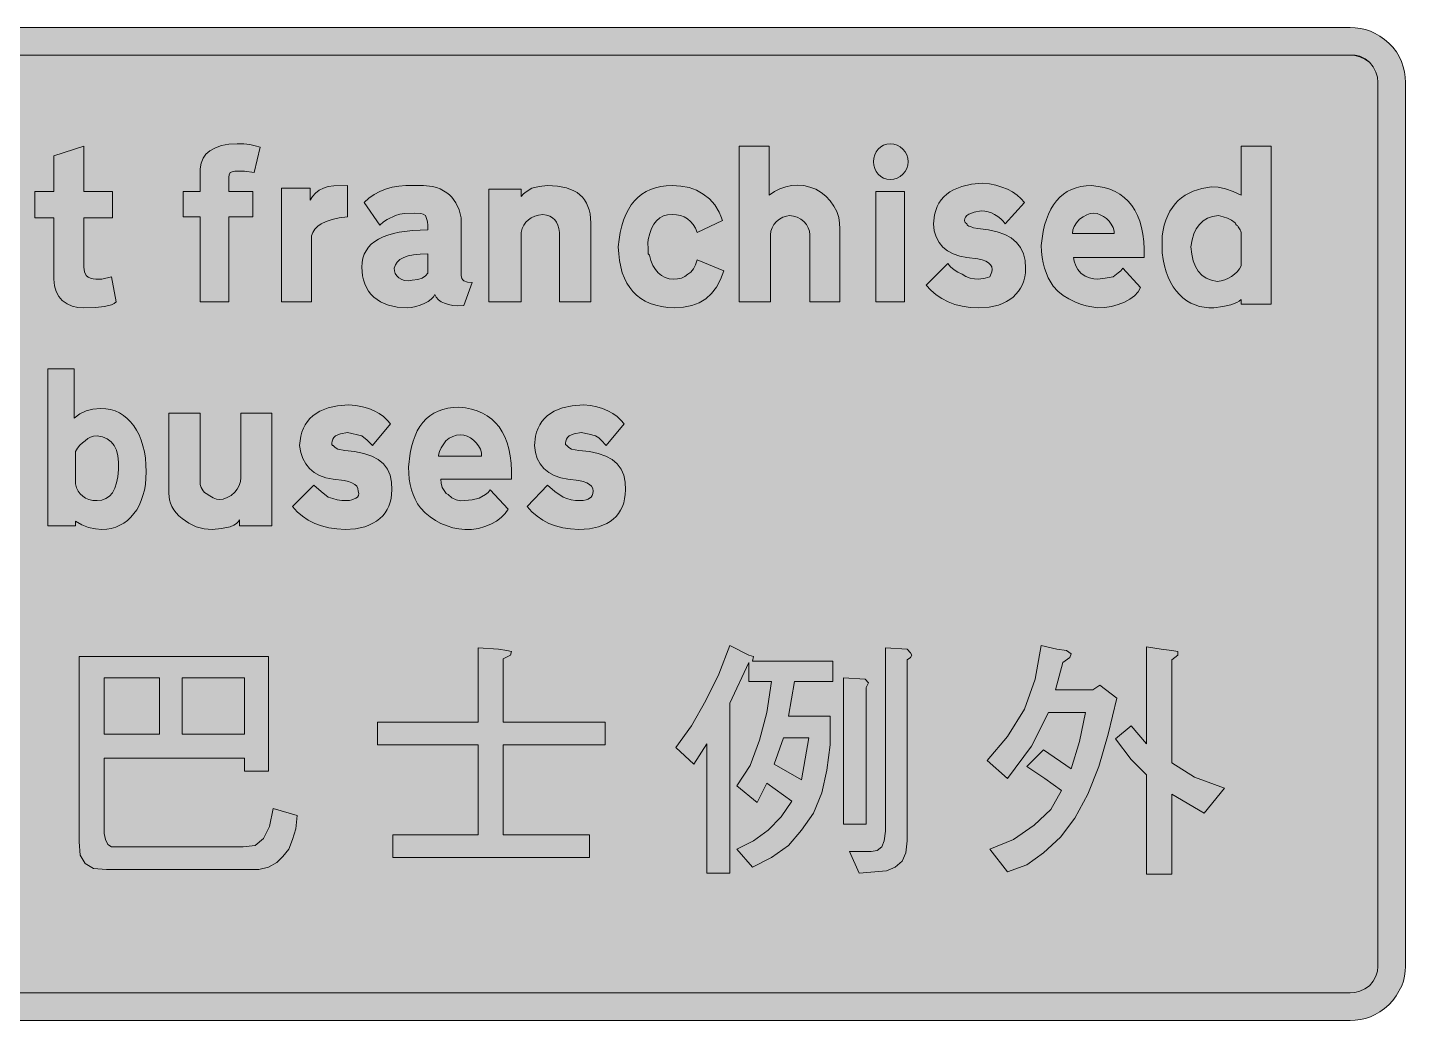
# Model space of a CAD drawing. Header units: metres. Extents: x 16 to 553, y 13 to 261.
# Drawn here: x 207.7 to 552.7, y 12.6 to 261.3 of the extents above; entities that cross this region are included whole.
import ezdxf

# ---------------------------------------------------------------- set-up
doc = ezdxf.new("R2010")
doc.units = ezdxf.units.M
doc.layers.add('FILL_BLACK_000000', color=7, linetype='Continuous', true_color=0x000000)
doc.layers.add('FILL_WHITE_FFFFFF', color=7, linetype='Continuous', true_color=0xffffff)

msp = doc.modelspace()

# ---------------------------------------------------------------- hatches: boundary and pattern name
at = {"layer": 'FILL_BLACK_000000', "true_color": 0x000000}
h = msp.add_hatch(color=7, dxfattribs=at)
h.dxf.hatch_style = 1
h.paths.add_polyline_path([(552.63, 24.93), (552.46, 23.7), (552.18, 22.47), (551.79, 21.3), (550.36, 18.79), (549.51, 17.63), (548.49, 16.5), (547.44, 15.56), (546.31, 14.75), (545.14, 14.08), (543.92, 13.54), (542.67, 13.12), (541.4, 12.83), (540.14, 12.66), (538.89, 12.6), (30.09, 12.6), (28.84, 12.66), (27.58, 12.83), (26.31, 13.12), (25.06, 13.54), (23.84, 14.08), (22.66, 14.75), (21.54, 15.56), (20.49, 16.5), (19.53, 17.55), (18.69, 18.67), (17.97, 19.85), (17.38, 21.07), (16.91, 22.32), (16.57, 23.59), (16.36, 24.85), (16.29, 26.1), (16.29, 247.5), (16.36, 248.85), (16.57, 250.19), (16.91, 251.5), (17.38, 252.79), (17.97, 254.03), (18.69, 255.22), (19.53, 256.35), (20.49, 257.4), (21.54, 258.34), (22.66, 259.15), (23.84, 259.82), (25.06, 260.36), (26.31, 260.78), (27.58, 261.07), (28.84, 261.24), (30.09, 261.3), (538.89, 261.3), (540.14, 261.24), (541.4, 261.07), (542.67, 260.78), (543.92, 260.36), (545.14, 259.82), (546.31, 259.15), (547.44, 258.34), (548.49, 257.4), (549.53, 256.35), (550.41, 255.22), (551.14, 254.03), (551.71, 252.79), (552.15, 251.5), (552.46, 250.19), (552.63, 248.85), (552.69, 247.5), (552.69, 26.1), (552.63, 24.93)])
h.paths.add_polyline_path([(545.3, 250.16), (544.65, 251.42), (543.69, 252.6), (542.6, 253.46), (541.29, 254.1), (540.09, 254.36), (538.89, 254.4), (30.09, 254.4), (28.92, 254.29), (27.69, 253.95), (26.46, 253.39), (25.29, 252.6), (24.33, 251.42), (23.68, 250.16), (23.31, 248.85), (23.19, 247.5), (23.19, 26.1), (23.31, 24.93), (23.68, 23.7), (24.33, 22.47), (25.29, 21.3), (26.46, 20.51), (27.69, 19.95), (28.92, 19.61), (30.09, 19.5), (538.89, 19.5), (540.06, 19.61), (541.29, 19.95), (542.52, 20.51), (543.69, 21.3), (544.65, 22.47), (545.3, 23.7), (545.67, 24.93), (545.79, 26.1), (545.79, 247.5), (545.67, 248.85), (545.3, 250.16)], flags=16)
h = msp.add_hatch(color=7, dxfattribs=at)
h.dxf.hatch_style = 1
h.paths.add_polyline_path([(228.99, 220.2), (228.99, 213.6), (221.79, 213.6), (221.79, 201.3), (221.98, 200.14), (222.39, 199.2), (222.89, 198.81), (223.48, 198.52), (224.12, 198.36), (224.79, 198.3), (226.29, 198.3), (228.69, 198.9), (229.89, 192.6), (229.37, 192.19), (228.71, 191.86), (226.96, 191.4), (224.66, 191.17), (221.79, 191.1), (220.27, 191.21), (218.86, 191.55), (217.57, 192.11), (216.39, 192.9), (215.56, 193.91), (214.89, 195.15), (214.45, 196.61), (214.29, 198.3), (214.29, 213.6), (209.49, 213.6), (209.49, 220.2), (214.29, 220.2), (214.29, 229.2), (221.79, 231.6), (221.79, 220.2), (228.99, 220.2)])
h = msp.add_hatch(color=7, dxfattribs=at)
h.dxf.hatch_style = 1
h.paths.add_polyline_path([(250.89, 192.6), (250.89, 213.9), (246.69, 213.9), (246.69, 220.2), (250.89, 220.2), (250.89, 225.9), (251.18, 227.36), (251.64, 228.6), (252.32, 229.61), (253.29, 230.4), (254.71, 231.19), (256.29, 231.75), (258.1, 232.09), (260.19, 232.2), (261.88, 232.14), (263.38, 231.97), (264.7, 231.69), (265.89, 231.3), (264.39, 225), (261.99, 225.3), (259.59, 225.3), (258.88, 225.15), (258.39, 225), (258.13, 224.4), (258.09, 223.8), (258.09, 220.2), (264.09, 220.2), (264.09, 213.9), (258.09, 213.9), (258.09, 192.6), (250.89, 192.6)])
h = msp.add_hatch(color=7, dxfattribs=at)
h.dxf.hatch_style = 1
h.paths.add_polyline_path([(394.68, 220.21), (396.06, 220.93), (397.51, 221.44), (399.01, 221.74), (400.54, 221.83), (402.08, 221.7), (403.6, 221.36), (405.09, 220.8), (406.38, 220.02), (407.57, 219.04), (408.63, 217.89), (409.59, 216.6), (410.33, 215.2), (410.79, 213.75), (411.02, 212.3), (411.09, 210.9), (411.09, 192.6), (403.59, 192.6), (403.59, 209.4), (403.48, 210.3), (403.18, 211.16), (402.7, 211.97), (402.09, 212.7), (401.32, 213.31), (400.4, 213.79), (399.43, 214.09), (398.49, 214.2), (397.72, 214.09), (396.84, 213.79), (395.96, 213.31), (395.19, 212.7), (394.58, 211.97), (394.1, 211.16), (393.8, 210.3), (393.69, 209.4), (393.69, 192.6), (385.89, 192.6), (385.89, 231.6), (393.39, 231.6), (393.39, 219.3), (394.68, 220.21)])
h = msp.add_hatch(color=7, dxfattribs=at)
h.dxf.hatch_style = 1
h.paths.add_polyline_path([(428.1, 226.82), (427.82, 225.98), (427.4, 225.22), (426.84, 224.55), (426.17, 223.99), (425.41, 223.57), (424.57, 223.29), (423.69, 223.2), (422.82, 223.29), (422.02, 223.57), (421.31, 223.99), (420.69, 224.55), (420.19, 225.22), (419.81, 225.98), (419.57, 226.82), (419.49, 227.7), (419.57, 228.58), (419.81, 229.42), (420.19, 230.18), (420.69, 230.85), (421.31, 231.41), (422.02, 231.83), (422.82, 232.11), (423.69, 232.2), (424.57, 232.11), (425.41, 231.83), (426.17, 231.41), (426.84, 230.85), (427.4, 230.18), (427.82, 229.42), (428.1, 228.58), (428.19, 227.7), (428.1, 226.82)])
h = msp.add_hatch(color=7, dxfattribs=at)
h.dxf.hatch_style = 1
h.paths.add_polyline_path([(519.09, 231.6), (519.09, 192), (511.59, 192), (511.59, 193.2), (511.08, 192.78), (510.47, 192.41), (508.93, 191.81), (506.99, 191.39), (504.69, 191.1), (503.47, 191.1), (502.28, 191.23), (501.13, 191.47), (500.02, 191.82), (498.95, 192.29), (497.95, 192.88), (496.99, 193.58), (496.1, 194.4), (495.28, 195.33), (494.53, 196.37), (493.85, 197.52), (493.26, 198.78), (492.75, 200.15), (492.33, 201.62), (492.01, 203.21), (491.79, 204.9), (491.79, 205.8), (491.79, 208.5), (491.79, 209.1), (492, 210.52), (492.31, 211.84), (492.69, 213.08), (493.16, 214.23), (493.71, 215.29), (494.34, 216.26), (495.03, 217.15), (495.8, 217.95), (496.64, 218.67), (497.54, 219.3), (499.51, 220.32), (501.7, 221.02), (504.09, 221.4), (505.77, 221.28), (507.61, 220.91), (509.57, 220.26), (511.59, 219.3), (511.59, 231.6), (519.09, 231.6)])
h.paths.add_polyline_path([(511.55, 209.92), (511.46, 210.32), (511.29, 210.6), (510.84, 211.42), (510.62, 211.7), (510.39, 211.8), (510.13, 212.1), (510.09, 212.4), (509.14, 213.02), (508.1, 213.52), (507.01, 213.92), (505.89, 214.2), (504.41, 213.98), (503.12, 213.53), (502.02, 212.87), (501.09, 211.99), (500.33, 210.9), (499.73, 209.6), (499.29, 208.1), (498.99, 206.4), (499.19, 204.5), (499.56, 202.85), (500.1, 201.43), (500.83, 200.25), (501.74, 199.29), (502.83, 198.55), (504.11, 198.02), (505.59, 197.7), (506.57, 197.87), (507.5, 198.14), (508.36, 198.51), (509.15, 198.97), (509.88, 199.52), (510.53, 200.15), (511.1, 200.84), (511.59, 201.6), (511.59, 208.8), (511.55, 209.92)], flags=16)
h = msp.add_hatch(color=7, dxfattribs=at)
h.dxf.hatch_style = 1
h.paths.add_polyline_path([(271.29, 221.1), (278.49, 221.1), (278.49, 218.1), (279.05, 218.99), (279.8, 219.82), (280.73, 220.55), (281.79, 221.1), (282.98, 221.45), (284.34, 221.62), (287.79, 221.7), (287.79, 213.9), (285.7, 213.62), (283.93, 213.22), (282.43, 212.72), (281.19, 212.1), (280.35, 211.55), (279.65, 210.82), (279.12, 209.99), (278.79, 209.1), (278.79, 192.6), (271.29, 192.6), (271.29, 221.1)])
h = msp.add_hatch(color=7, dxfattribs=at)
h.dxf.hatch_style = 1
h.paths.add_polyline_path([(315.42, 191.58), (314.15, 191.66), (313.05, 191.91), (312.09, 192.3), (311.25, 192.63), (310.55, 193.12), (310.02, 193.73), (309.69, 194.4), (309.33, 193.83), (308.74, 193.25), (307.96, 192.7), (307.03, 192.19), (306, 191.75), (304.92, 191.4), (303.84, 191.18), (302.79, 191.1), (300.25, 191.27), (298.03, 191.77), (297.02, 192.15), (296.08, 192.62), (295.21, 193.17), (294.39, 193.8), (293.66, 194.52), (293.04, 195.31), (292.52, 196.17), (292.1, 197.1), (291.79, 198.08), (291.56, 199.12), (291.39, 201.3), (291.46, 202.44), (291.66, 203.51), (291.99, 204.5), (292.45, 205.41), (293.04, 206.25), (293.76, 207.01), (294.61, 207.7), (295.59, 208.31), (296.69, 208.85), (297.92, 209.32), (299.28, 209.71), (300.76, 210.03), (304.08, 210.46), (307.89, 210.6), (307.89, 211.8), (307.84, 212.6), (307.7, 213.22), (307.29, 214.2), (306.78, 214.55), (306.16, 214.72), (304.59, 214.8), (302.08, 214.72), (300.92, 214.55), (299.79, 214.2), (297.73, 213.22), (296.79, 212.6), (295.89, 211.8), (291.99, 217.5), (293.17, 218.55), (294.46, 219.46), (295.86, 220.23), (297.35, 220.84), (298.95, 221.29), (300.64, 221.59), (302.42, 221.73), (304.29, 221.7), (306.83, 221.76), (309.05, 221.47), (310.06, 221.21), (311, 220.86), (311.87, 220.42), (312.69, 219.9), (313.34, 219.41), (313.93, 218.83), (314.94, 217.42), (315.73, 215.68), (316.29, 213.6), (316.29, 199.2), (316.46, 198.41), (316.67, 198.1), (316.96, 197.85), (317.81, 197.51), (318.99, 197.4), (316.89, 191.7), (315.42, 191.58)])
h.paths.add_polyline_path([(299.75, 199.69), (300.12, 199.1), (300.69, 198.6), (301.37, 198.21), (302.11, 197.96), (302.97, 197.88), (303.99, 198), (305.4, 198.15), (306.5, 198.56), (307.32, 199.14), (307.89, 199.8), (307.89, 204.6), (305.98, 204.54), (304.33, 204.37), (302.95, 204.09), (301.89, 203.7), (300.92, 203.19), (300.24, 202.57), (299.78, 201.84), (299.49, 201), (299.55, 200.33), (299.75, 199.69)], flags=16)
h = msp.add_hatch(color=7, dxfattribs=at)
h.dxf.hatch_style = 1
h.paths.add_polyline_path([(340.89, 192.6), (340.89, 208.8), (340.89, 209.4), (340.89, 209.7), (340.89, 210), (340.73, 210.96), (340.49, 211.8), (340.14, 212.53), (339.69, 213.15), (339.13, 213.66), (338.44, 214.05), (337.63, 214.33), (336.69, 214.5), (335.62, 214.33), (334.67, 214.05), (333.82, 213.66), (333.09, 213.15), (332.47, 212.53), (331.97, 211.8), (331.57, 210.96), (331.29, 210), (331.29, 209.7), (331.29, 192.6), (323.19, 192.6), (323.19, 220.8), (331.29, 220.8), (331.29, 219), (331.84, 219.62), (332.53, 220.16), (333.99, 221.1), (335.83, 221.51), (337.89, 221.7), (340.42, 221.56), (342.62, 221.13), (344.47, 220.42), (345.27, 219.95), (345.99, 219.41), (346.62, 218.8), (347.17, 218.11), (347.64, 217.35), (348.01, 216.51), (348.31, 215.6), (348.52, 214.61), (348.69, 212.4), (348.69, 212.1), (348.69, 211.8), (348.69, 192.6), (340.89, 192.6)])
h = msp.add_hatch(color=7, dxfattribs=at)
h.dxf.hatch_style = 1
h.paths.add_polyline_path([(371.28, 221.58), (373.33, 221.21), (375.21, 220.56), (376.89, 219.6), (378.4, 218.36), (379.74, 216.86), (380.86, 215.09), (381.31, 214.08), (381.69, 213), (375.39, 210), (374.9, 211.05), (374.32, 211.97), (373.66, 212.74), (372.92, 213.37), (372.09, 213.87), (371.17, 214.22), (370.17, 214.43), (369.09, 214.5), (367.92, 214.4), (366.89, 214.11), (365.98, 213.61), (365.19, 212.92), (364.51, 212.04), (363.94, 210.96), (363.47, 209.68), (363.09, 208.2), (362.98, 207.3), (362.96, 206.85), (363.09, 206.4), (363.09, 204.6), (363.39, 204.3), (363.78, 202.92), (364.29, 201.72), (364.89, 200.69), (365.6, 199.84), (366.41, 199.17), (367.31, 198.69), (368.31, 198.4), (369.39, 198.3), (370.46, 198.36), (371.42, 198.56), (372.26, 198.93), (372.99, 199.5), (373.79, 200.06), (374.42, 200.85), (374.93, 201.86), (375.39, 203.1), (381.99, 200.4), (381.2, 198.19), (380.19, 196.29), (378.97, 194.69), (377.53, 193.39), (375.88, 192.38), (374.02, 191.67), (371.95, 191.24), (369.69, 191.1), (368, 191.21), (366.43, 191.44), (364.96, 191.77), (363.61, 192.22), (362.36, 192.79), (361.22, 193.46), (360.19, 194.25), (359.27, 195.15), (358.45, 196.16), (357.73, 197.29), (357.12, 198.52), (356.61, 199.87), (356.21, 201.34), (355.9, 202.91), (355.7, 204.6), (355.59, 206.4), (355.8, 208.25), (356.1, 209.99), (356.48, 211.6), (356.94, 213.09), (357.49, 214.47), (358.12, 215.72), (358.84, 216.86), (359.64, 217.87), (360.53, 218.77), (361.5, 219.55), (362.55, 220.21), (363.69, 220.74), (364.91, 221.16), (366.22, 221.46), (367.61, 221.64), (369.09, 221.7), (371.28, 221.58)])
h = msp.add_hatch(color=7, dxfattribs=at)
h.dxf.hatch_style = 1
h.paths.add_polyline_path([(457.54, 199.9), (457.38, 198.85), (457.13, 197.86), (456.77, 196.92), (456.33, 196.05), (455.79, 195.23), (455.16, 194.48), (454.44, 193.8), (453.64, 193.19), (452.76, 192.65), (451.79, 192.19), (450.76, 191.8), (448.46, 191.28), (445.89, 191.1), (443.72, 191.2), (441.72, 191.48), (439.87, 191.95), (438.17, 192.6), (436.6, 193.41), (435.17, 194.39), (433.87, 195.52), (432.69, 196.8), (438.09, 202.2), (438.82, 201.36), (439.67, 200.62), (440.62, 200.01), (441.69, 199.5), (442.64, 198.93), (443.68, 198.56), (444.77, 198.36), (445.89, 198.3), (447.47, 198.49), (448.59, 198.9), (449, 199.69), (449.14, 200.12), (449.19, 200.7), (449.09, 201.33), (448.8, 201.89), (448.3, 202.36), (447.62, 202.76), (446.73, 203.09), (445.65, 203.36), (442.89, 203.7), (441.08, 204.04), (439.47, 204.59), (438.07, 205.36), (436.89, 206.32), (435.93, 207.49), (435.21, 208.85), (434.73, 210.39), (434.49, 212.1), (434.78, 214.42), (435.07, 215.47), (435.44, 216.44), (435.9, 217.33), (436.46, 218.15), (437.1, 218.89), (437.83, 219.56), (438.64, 220.16), (439.55, 220.68), (441.62, 221.51), (444.03, 222.05), (446.79, 222.3), (448.53, 222.12), (450.16, 221.8), (451.67, 221.36), (453.05, 220.8), (454.31, 220.13), (455.44, 219.35), (456.43, 218.47), (457.29, 217.5), (452.49, 212.1), (451.98, 212.77), (451.37, 213.41), (450.63, 214), (449.79, 214.5), (449.06, 214.89), (448.25, 215.17), (447.39, 215.34), (446.49, 215.4), (444.69, 215.07), (443.38, 214.54), (442.91, 214.21), (442.57, 213.84), (442.36, 213.44), (442.29, 213), (442.34, 212.65), (442.48, 212.44), (442.89, 212.1), (442.95, 211.88), (443.12, 211.69), (443.4, 211.55), (443.79, 211.5), (444.58, 211.15), (445.59, 210.94), (448.29, 210.6), (450.5, 210.15), (452.4, 209.48), (454, 208.59), (455.3, 207.49), (456.31, 206.17), (457.02, 204.65), (457.45, 202.93), (457.59, 201), (457.54, 199.9)])
h = msp.add_hatch(color=7, dxfattribs=at)
h.dxf.hatch_style = 1
h.paths.add_polyline_path([(469.78, 202.76), (470.19, 201.6), (470.68, 200.7), (471.39, 199.8), (472.51, 199.06), (473.6, 198.6), (474.64, 198.37), (475.59, 198.3), (477.54, 198.49), (479.49, 198.9), (480.8, 199.84), (481.39, 200.38), (481.89, 201), (486.39, 196.2), (485.78, 195.12), (484.87, 194.14), (483.71, 193.27), (482.34, 192.52), (480.8, 191.92), (479.13, 191.47), (477.38, 191.2), (475.59, 191.1), (472.74, 191.62), (471.29, 192.03), (469.89, 192.6), (468.37, 193.34), (466.97, 194.21), (465.67, 195.26), (464.49, 196.5), (463.26, 198.64), (462.31, 201.04), (461.96, 202.34), (461.71, 203.71), (461.55, 205.17), (461.49, 206.7), (461.98, 210.19), (462.34, 211.76), (462.78, 213.22), (463.3, 214.57), (463.89, 215.8), (464.57, 216.91), (465.32, 217.91), (466.14, 218.8), (467.04, 219.56), (468.03, 220.22), (469.08, 220.75), (470.22, 221.16), (471.43, 221.46), (472.72, 221.64), (474.09, 221.7), (475.72, 221.52), (477.25, 221.22), (478.68, 220.79), (479.99, 220.24), (481.2, 219.56), (482.3, 218.75), (483.29, 217.81), (484.18, 216.75), (484.95, 215.56), (485.62, 214.25), (486.17, 212.81), (486.62, 211.24), (486.95, 209.54), (487.18, 207.72), (487.29, 205.77), (487.29, 203.7), (469.59, 203.7), (469.78, 202.76)])
h.paths.add_polyline_path([(479.79, 210.3), (479.48, 211.18), (479.04, 212.02), (478.47, 212.78), (477.8, 213.45), (477.07, 214.01), (476.29, 214.43), (475.49, 214.71), (474.69, 214.8), (473.79, 214.69), (472.89, 214.39), (471.99, 213.91), (471.09, 213.3), (470.3, 212.4), (469.74, 211.5), (469.4, 210.6), (469.29, 209.7), (479.79, 209.7), (479.79, 210.3)], flags=16)
h = msp.add_hatch(color=7, dxfattribs=at)
h.dxf.hatch_style = 1
h.paths.add_polyline_path([(420.09, 192.6), (420.09, 220.2), (427.29, 220.2), (427.29, 192.6), (420.09, 192.6)])
h = msp.add_hatch(color=7, dxfattribs=at)
h.dxf.hatch_style = 1
h.paths.add_polyline_path([(222.99, 136.09), (221.31, 136.74), (219.69, 137.7), (219.69, 136.5), (212.79, 136.5), (212.79, 175.8), (219.39, 175.8), (219.39, 163.5), (220.8, 164.51), (222.35, 165.26), (224.07, 165.74), (225.99, 165.9), (227.26, 165.83), (228.46, 165.61), (229.6, 165.26), (230.68, 164.77), (231.69, 164.15), (232.63, 163.4), (233.49, 162.53), (234.28, 161.55), (234.98, 160.45), (235.6, 159.25), (236.14, 157.94), (236.58, 156.53), (236.93, 155.03), (237.18, 153.44), (237.34, 151.76), (237.39, 150), (237.34, 148.4), (237.18, 146.88), (236.93, 145.44), (236.58, 144.08), (236.14, 142.81), (235.62, 141.62), (235.01, 140.53), (234.31, 139.54), (233.55, 138.65), (232.7, 137.86), (231.79, 137.19), (230.81, 136.63), (229.77, 136.18), (228.66, 135.86), (227.5, 135.67), (226.29, 135.6), (224.67, 135.72), (222.99, 136.09)])
h.paths.add_polyline_path([(227.28, 143.3), (228.17, 143.92), (228.92, 144.79), (229.52, 145.89), (229.98, 147.23), (230.31, 148.8), (230.49, 150.6), (230.5, 152.41), (230.32, 154.02), (229.94, 155.42), (229.36, 156.6), (228.59, 157.56), (227.62, 158.28), (226.45, 158.76), (225.09, 159), (224.24, 158.94), (223.48, 158.74), (222.77, 158.37), (222.09, 157.8), (221.42, 157.29), (220.78, 156.67), (220.19, 155.94), (219.69, 155.1), (219.69, 147), (219.97, 146.04), (220.36, 145.2), (220.87, 144.48), (221.49, 143.89), (222.22, 143.42), (223.07, 143.08), (224.02, 142.87), (225.09, 142.8), (226.26, 142.93), (227.28, 143.3)], flags=16)
h = msp.add_hatch(color=7, dxfattribs=at)
h.dxf.hatch_style = 1
h.paths.add_polyline_path([(298.72, 143.36), (298.49, 142.38), (298.18, 141.45), (297.76, 140.58), (297.24, 139.76), (296.62, 139), (295.89, 138.3), (295.06, 137.67), (294.15, 137.12), (293.16, 136.65), (292.1, 136.27), (289.77, 135.77), (287.19, 135.6), (285.11, 135.7), (283.14, 135.98), (281.3, 136.45), (279.58, 137.1), (277.98, 137.91), (276.52, 138.89), (275.18, 140.02), (273.99, 141.3), (279.39, 146.7), (281.19, 145.09), (282.99, 143.7), (284.12, 143.31), (285.24, 143.02), (286.36, 142.86), (287.49, 142.8), (288.29, 142.85), (288.91, 142.99), (289.89, 143.4), (290.28, 143.68), (290.53, 144.07), (290.61, 144.58), (290.49, 145.2), (290.39, 145.83), (290.1, 146.39), (289.6, 146.86), (288.91, 147.26), (288.03, 147.59), (286.95, 147.86), (284.19, 148.2), (282.39, 148.54), (280.81, 149.09), (279.45, 149.86), (278.3, 150.82), (277.37, 151.99), (276.64, 153.35), (276.11, 154.89), (275.79, 156.6), (276.08, 158.92), (276.37, 159.97), (276.74, 160.94), (277.2, 161.83), (277.76, 162.65), (278.4, 163.39), (279.13, 164.06), (279.94, 164.66), (280.85, 165.18), (282.92, 166.01), (285.33, 166.55), (288.09, 166.8), (289.92, 166.62), (291.59, 166.3), (293.1, 165.86), (294.46, 165.3), (295.69, 164.63), (296.78, 163.85), (297.75, 162.97), (298.59, 162), (294.09, 156.6), (292.74, 157.91), (291.39, 159), (287.79, 159.9), (286.04, 159.56), (285.37, 159.31), (284.83, 159), (284.41, 158.63), (284.12, 158.21), (283.95, 157.73), (283.89, 157.2), (283.89, 156.9), (284.04, 156.64), (284.19, 156.6), (284.68, 156.15), (285.39, 155.7), (287.15, 155.4), (289.59, 155.1), (291.9, 154.65), (293.87, 153.98), (295.51, 153.09), (296.83, 151.99), (297.82, 150.67), (298.49, 149.15), (298.85, 147.43), (298.89, 145.5), (298.72, 143.36)])
h = msp.add_hatch(color=7, dxfattribs=at)
h.dxf.hatch_style = 1
h.paths.add_polyline_path([(311.23, 147.15), (311.49, 146.1), (312.13, 145.09), (312.54, 144.62), (312.99, 144.3), (313.94, 143.52), (314.98, 142.99), (316.07, 142.74), (317.19, 142.8), (318.99, 142.99), (320.79, 143.4), (322.37, 144.34), (322.98, 144.88), (323.49, 145.5), (327.99, 140.7), (327.28, 139.61), (326.3, 138.6), (325.1, 137.69), (323.71, 136.91), (322.19, 136.29), (320.56, 135.85), (318.88, 135.61), (317.19, 135.6), (315.66, 135.71), (314.19, 136.01), (312.72, 136.49), (311.19, 137.1), (309.84, 137.84), (308.53, 138.71), (307.27, 139.76), (306.09, 141), (305.36, 142.04), (304.74, 143.14), (304.22, 144.31), (303.8, 145.54), (303.49, 146.84), (303.26, 148.21), (303.09, 151.2), (303.48, 154.69), (303.81, 156.26), (304.21, 157.72), (304.71, 159.07), (305.28, 160.3), (305.94, 161.41), (306.69, 162.41), (307.52, 163.3), (308.43, 164.06), (309.43, 164.72), (310.52, 165.25), (311.68, 165.66), (312.93, 165.96), (314.27, 166.14), (315.69, 166.2), (317.32, 166.02), (318.85, 165.72), (320.28, 165.29), (321.59, 164.74), (322.8, 164.06), (323.9, 163.25), (324.89, 162.31), (325.78, 161.25), (326.55, 160.06), (327.22, 158.75), (327.77, 157.31), (328.22, 155.74), (328.55, 154.04), (328.78, 152.22), (328.89, 150.27), (328.89, 148.2), (311.19, 148.2), (311.23, 147.15)])
h.paths.add_polyline_path([(321.39, 154.2), (321.39, 154.8), (321.08, 155.68), (320.63, 156.52), (320.05, 157.28), (319.36, 157.95), (318.6, 158.51), (317.76, 158.93), (316.89, 159.21), (315.99, 159.3), (315.09, 159.19), (314.19, 158.89), (313.29, 158.41), (312.39, 157.8), (311.26, 156), (310.87, 155.1), (310.59, 154.2), (310.59, 153.9), (321.39, 153.9), (321.39, 154.2)], flags=16)
h = msp.add_hatch(color=7, dxfattribs=at)
h.dxf.hatch_style = 1
h.paths.add_polyline_path([(357.34, 144.35), (357.19, 143.27), (356.95, 142.25), (356.62, 141.3), (356.19, 140.41), (355.67, 139.6), (355.05, 138.86), (354.35, 138.19), (353.56, 137.59), (352.69, 137.07), (351.73, 136.63), (350.68, 136.26), (348.35, 135.77), (345.69, 135.6), (343.62, 135.7), (341.69, 135.98), (339.89, 136.45), (338.23, 137.1), (336.69, 137.91), (335.27, 138.89), (333.97, 140.02), (332.79, 141.3), (337.89, 146.7), (339.73, 145.09), (341.79, 143.7), (342.74, 143.31), (343.78, 143.02), (344.87, 142.86), (345.99, 142.8), (346.83, 142.85), (347.53, 142.99), (348.06, 143.18), (348.39, 143.4), (348.78, 143.68), (349.06, 144.07), (349.23, 144.58), (349.29, 145.2), (349.19, 145.83), (348.9, 146.39), (348.4, 146.86), (347.71, 147.26), (346.83, 147.59), (345.75, 147.86), (342.99, 148.2), (341.18, 148.54), (339.57, 149.09), (338.17, 149.86), (336.99, 150.82), (336.03, 151.99), (335.31, 153.35), (334.83, 154.89), (334.59, 156.6), (334.87, 158.92), (335.14, 159.97), (335.5, 160.94), (335.94, 161.83), (336.48, 162.65), (337.1, 163.39), (337.81, 164.06), (338.62, 164.66), (339.52, 165.18), (340.51, 165.63), (341.59, 166.01), (344.05, 166.55), (346.89, 166.8), (348.62, 166.62), (350.21, 166.3), (351.67, 165.86), (353, 165.3), (354.21, 164.63), (355.29, 163.85), (356.25, 162.97), (357.09, 162), (352.59, 156.6), (351.35, 157.91), (350.69, 158.5), (349.89, 159), (348.31, 159.45), (346.29, 159.9), (344.54, 159.56), (343.87, 159.31), (343.33, 159), (342.91, 158.63), (342.62, 158.21), (342.45, 157.73), (342.39, 157.2), (342.39, 156.9), (342.69, 156.6), (343.18, 156.15), (343.89, 155.7), (345.69, 155.4), (348.39, 155.1), (350.6, 154.65), (352.5, 153.98), (354.09, 153.09), (355.36, 151.99), (356.34, 150.67), (357, 149.15), (357.35, 147.43), (357.39, 145.5), (357.34, 144.35)])
h = msp.add_hatch(color=7, dxfattribs=at)
h.dxf.hatch_style = 1
h.paths.add_polyline_path([(268.89, 164.7), (268.89, 136.5), (260.79, 136.5), (260.79, 138), (260.5, 137.55), (260.04, 137.1), (259.36, 136.65), (258.39, 136.2), (256.25, 135.79), (253.89, 135.6), (251.87, 135.77), (249.91, 136.27), (248.07, 137.12), (246.39, 138.3), (245.56, 139), (244.86, 139.75), (244.29, 140.53), (243.84, 141.34), (243.5, 142.16), (243.27, 142.98), (243.09, 144.6), (243.09, 164.7), (250.89, 164.7), (250.89, 147.6), (250.93, 146.85), (251.19, 146.1), (251.68, 145.24), (251.99, 144.88), (252.39, 144.6), (253.29, 143.99), (254.15, 143.51), (254.96, 143.21), (255.69, 143.1), (256.64, 143.21), (257.64, 143.55), (258.64, 144.11), (259.59, 144.9), (260.2, 145.67), (260.68, 146.59), (260.98, 147.56), (261.09, 148.5), (261.09, 164.7), (268.89, 164.7)])
h = msp.add_hatch(color=7, dxfattribs=at)
h.dxf.hatch_style = 1
h.paths.add_polyline_path([(261.99, 75), (261.99, 78.3), (226.89, 78.3), (226.89, 59.4), (227.19, 57.9), (227.79, 56.7), (228.69, 56.1), (230.19, 56.1), (261.69, 56.1), (264.69, 56.4), (266.79, 58.2), (268.29, 61.2), (269.19, 65.7), (275.19, 63.9), (274.89, 60.6), (273.99, 57.9), (273.09, 55.5), (271.59, 53.7), (270.09, 52.2), (267.99, 51), (265.59, 50.4), (262.89, 50.4), (227.49, 50.4), (224.19, 50.7), (222.09, 51.9), (220.89, 54), (220.59, 57.3), (220.59, 103.8), (267.99, 103.8), (267.99, 75), (261.99, 75)])
h.paths.add_polyline_path([(226.89, 98.4), (226.89, 84.3), (240.69, 84.3), (240.69, 98.4), (226.89, 98.4)], flags=16)
h.paths.add_polyline_path([(261.99, 98.4), (246.39, 98.4), (246.39, 84.3), (261.99, 84.3), (261.99, 98.4)], flags=16)
h = msp.add_hatch(color=7, dxfattribs=at)
h.dxf.hatch_style = 1
h.paths.add_polyline_path([(327.69, 105.3), (328.89, 105), (328.59, 104.1), (326.79, 103.2), (326.79, 87.3), (352.29, 87.3), (352.29, 81.6), (326.79, 81.6), (326.79, 59.1), (348.39, 59.1), (348.39, 53.4), (299.19, 53.4), (299.19, 59.1), (320.49, 59.1), (320.49, 81.6), (295.29, 81.6), (295.29, 87.3), (320.49, 87.3), (320.49, 105.9), (325.59, 105.6), (327.69, 105.3)])
h = msp.add_hatch(color=7, dxfattribs=at)
h.dxf.hatch_style = 1
h.paths.add_polyline_path([(377.49, 92.7), (380.79, 99.3), (383.49, 106.5), (388.29, 104.1), (389.49, 103.8), (389.19, 102.6), (409.29, 102.6), (409.29, 97.5), (399.69, 97.5), (398.19, 88.8), (408.69, 88.8), (408.69, 81.6), (407.79, 75.3), (406.59, 69.6), (404.49, 64.5), (401.49, 60.3), (398.19, 56.4), (393.99, 53.4), (389.19, 51), (385.29, 55.5), (389.49, 57.6), (393.09, 60.3), (396.39, 63.6), (399.09, 67.5), (392.79, 72), (390.39, 67.2), (385.29, 71.4), (388.59, 76.5), (390.99, 82.8), (392.79, 89.7), (393.99, 97.5), (388.29, 97.5), (388.29, 102.3), (383.49, 92.1), (383.49, 49.5), (377.79, 49.5), (377.79, 81.9), (374.49, 76.8), (369.99, 81), (373.89, 86.4), (377.49, 92.7)])
h.paths.add_polyline_path([(401.49, 72.9), (403.29, 83.4), (396.99, 83.4), (394.59, 76.8), (401.49, 72.9)], flags=16)
h = msp.add_hatch(color=7, dxfattribs=at)
h.dxf.hatch_style = 1
h.paths.add_polyline_path([(427.89, 105.6), (428.79, 104.7), (429.09, 104.1), (428.79, 103.5), (427.89, 102.9), (427.89, 57.6), (427.59, 54.6), (426.69, 52.5), (424.89, 51), (422.79, 50.1), (415.89, 49.5), (413.49, 54.9), (418.89, 54.9), (420.39, 55.2), (421.59, 56.1), (422.19, 57.6), (422.49, 60), (422.49, 105.9), (427.89, 105.6)])
h = msp.add_hatch(color=7, dxfattribs=at)
h.dxf.hatch_style = 1
h.paths.add_polyline_path([(467.79, 105.3), (468.99, 104.4), (468.69, 103.5), (466.89, 102.3), (465.09, 95.4), (474.39, 95.4), (476.19, 96.6), (480.39, 93.3), (478.29, 84.3), (475.89, 76.2), (473.19, 69.3), (469.89, 63.3), (466.29, 58.5), (462.09, 54.6), (457.89, 51.6), (453.09, 49.8), (448.59, 55.5), (454.59, 57.9), (459.69, 61.5), (463.89, 65.4), (466.59, 70.2), (462.39, 73.2), (457.89, 76.2), (462.09, 80.4), (468.99, 75.6), (471.09, 82.5), (472.59, 89.7), (463.29, 89.7), (459.09, 81.3), (453.09, 73.2), (447.99, 77.7), (453.09, 83.7), (457.29, 90.6), (459.99, 98.1), (461.49, 106.5), (465.39, 105.6), (467.79, 105.3)])
h = msp.add_hatch(color=7, dxfattribs=at)
h.dxf.hatch_style = 1
h.paths.add_polyline_path([(494.19, 105.3), (495.69, 105), (495.69, 104.1), (494.19, 102.9), (494.19, 77.1), (499.89, 73.5), (507.39, 70.8), (502.29, 64.5), (494.19, 69.3), (494.19, 49.2), (487.89, 49.2), (487.89, 74.1), (483.99, 78), (480.09, 83.1), (483.99, 86.4), (487.89, 81.9), (487.89, 106.2), (491.49, 105.6), (494.19, 105.3)])
h = msp.add_hatch(color=7, dxfattribs=at)
h.dxf.hatch_style = 1
h.paths.add_polyline_path([(417.39, 98.1), (418.29, 97.2), (417.69, 96), (417.69, 61.8), (411.99, 61.8), (411.99, 98.4), (417.39, 98.1)])
at = {"layer": 'FILL_WHITE_FFFFFF', "true_color": 0xffffff}
h = msp.add_hatch(color=7, dxfattribs=at)
h.dxf.hatch_style = 1
h.paths.add_polyline_path([(538.89, 254.4), (540.06, 254.29), (541.29, 253.95), (542.52, 253.39), (543.69, 252.6), (544.65, 251.42), (545.3, 250.16), (545.67, 248.85), (545.79, 247.5), (545.79, 26.1), (545.67, 24.93), (545.3, 23.7), (544.65, 22.47), (543.69, 21.3), (542.52, 20.51), (541.29, 19.95), (540.06, 19.61), (538.89, 19.5), (30.09, 19.5), (28.92, 19.61), (27.69, 19.95), (26.46, 20.51), (25.29, 21.3), (24.33, 22.47), (23.68, 23.7), (23.31, 24.93), (23.19, 26.1), (23.19, 247.5), (23.38, 248.85), (23.79, 250.2), (24.07, 250.83), (24.43, 251.4), (25.29, 252.6), (26.46, 253.39), (27.69, 253.95), (28.92, 254.29), (30.09, 254.4), (538.89, 254.4)])

# ---------------------------------------------------------------- linework, layer by layer
at = {"layer": 'FILL_BLACK_000000', "lineweight": 0, "true_color": 0x000000}
for points in [[(30.09, 261.3), (538.89, 261.3), (540.14, 261.24), (541.4, 261.07), (542.67, 260.78), (543.92, 260.36), (545.14, 259.82), (546.31, 259.15), (547.44, 258.34), (548.49, 257.4), (549.53, 256.35), (550.41, 255.22), (551.14, 254.03), (551.71, 252.79), (552.15, 251.5), (552.46, 250.19), (552.63, 248.85), (552.69, 247.5), (552.69, 26.1), (552.63, 24.93), (552.46, 23.7), (552.18, 22.47), (551.79, 21.3), (550.36, 18.79), (549.51, 17.63), (548.49, 16.5), (547.44, 15.56), (546.31, 14.75), (545.14, 14.08), (543.92, 13.54), (542.67, 13.12), (541.4, 12.83), (540.14, 12.66), (538.89, 12.6), (30.09, 12.6)], [(30.09, 19.5), (538.89, 19.5), (540.06, 19.61), (541.29, 19.95), (542.52, 20.51), (543.69, 21.3), (544.65, 22.47), (545.3, 23.7), (545.67, 24.93), (545.79, 26.1), (545.79, 247.5), (545.67, 248.85), (545.3, 250.16), (544.65, 251.42), (543.69, 252.6), (542.6, 253.46), (541.29, 254.1), (540.09, 254.36), (538.89, 254.4), (30.09, 254.4)]]:
    msp.add_lwpolyline(points, dxfattribs=at)
for points in [[(228.99, 220.2), (228.99, 213.6), (221.79, 213.6), (221.79, 201.3), (221.98, 200.14), (222.39, 199.2), (222.89, 198.81), (223.48, 198.52), (224.12, 198.36), (224.79, 198.3), (226.29, 198.3), (228.69, 198.9), (229.89, 192.6), (229.37, 192.19), (228.71, 191.86), (226.96, 191.4), (224.66, 191.17), (221.79, 191.1), (220.27, 191.21), (218.86, 191.55), (217.57, 192.11), (216.39, 192.9), (215.56, 193.91), (214.89, 195.15), (214.45, 196.61), (214.29, 198.3), (214.29, 213.6), (209.49, 213.6), (209.49, 220.2), (214.29, 220.2), (214.29, 229.2), (221.79, 231.6), (221.79, 220.2)], [(250.89, 192.6), (250.89, 213.9), (246.69, 213.9), (246.69, 220.2), (250.89, 220.2), (250.89, 225.9), (251.18, 227.36), (251.64, 228.6), (252.32, 229.61), (253.29, 230.4), (254.71, 231.19), (256.29, 231.75), (258.1, 232.09), (260.19, 232.2), (261.88, 232.14), (263.38, 231.97), (264.7, 231.69), (265.89, 231.3), (264.39, 225), (261.99, 225.3), (259.59, 225.3), (258.88, 225.15), (258.39, 225), (258.13, 224.4), (258.09, 223.8), (258.09, 220.2), (264.09, 220.2), (264.09, 213.9), (258.09, 213.9), (258.09, 192.6)], [(394.68, 220.21), (396.06, 220.93), (397.51, 221.44), (399.01, 221.74), (400.54, 221.83), (402.08, 221.7), (403.6, 221.36), (405.09, 220.8), (406.38, 220.02), (407.57, 219.04), (408.63, 217.89), (409.59, 216.6), (410.33, 215.2), (410.79, 213.75), (411.02, 212.3), (411.09, 210.9), (411.09, 192.6), (403.59, 192.6), (403.59, 209.4), (403.48, 210.3), (403.18, 211.16), (402.7, 211.97), (402.09, 212.7), (401.32, 213.31), (400.4, 213.79), (399.43, 214.09), (398.49, 214.2), (397.72, 214.09), (396.84, 213.79), (395.96, 213.31), (395.19, 212.7), (394.58, 211.97), (394.1, 211.16), (393.8, 210.3), (393.69, 209.4), (393.69, 192.6), (385.89, 192.6), (385.89, 231.6), (393.39, 231.6), (393.39, 219.3)], [(428.1, 226.82), (427.82, 225.98), (427.4, 225.22), (426.84, 224.55), (426.17, 223.99), (425.41, 223.57), (424.57, 223.29), (423.69, 223.2), (422.82, 223.29), (422.02, 223.57), (421.31, 223.99), (420.69, 224.55), (420.19, 225.22), (419.81, 225.98), (419.57, 226.82), (419.49, 227.7), (419.57, 228.58), (419.81, 229.42), (420.19, 230.18), (420.69, 230.85), (421.31, 231.41), (422.02, 231.83), (422.82, 232.11), (423.69, 232.2), (424.57, 232.11), (425.41, 231.83), (426.17, 231.41), (426.84, 230.85), (427.4, 230.18), (427.82, 229.42), (428.1, 228.58), (428.19, 227.7)], [(519.09, 231.6), (519.09, 192), (511.59, 192), (511.59, 193.2), (511.08, 192.78), (510.47, 192.41), (508.93, 191.81), (506.99, 191.39), (504.69, 191.1), (503.47, 191.1), (502.28, 191.23), (501.13, 191.47), (500.02, 191.82), (498.95, 192.29), (497.95, 192.88), (496.99, 193.58), (496.1, 194.4), (495.28, 195.33), (494.53, 196.37), (493.85, 197.52), (493.26, 198.78), (492.75, 200.15), (492.33, 201.62), (492.01, 203.21), (491.79, 204.9), (491.79, 205.8), (491.79, 208.5), (491.79, 209.1), (492, 210.52), (492.31, 211.84), (492.69, 213.08), (493.16, 214.23), (493.71, 215.29), (494.34, 216.26), (495.03, 217.15), (495.8, 217.95), (496.64, 218.67), (497.54, 219.3), (499.51, 220.32), (501.7, 221.02), (504.09, 221.4), (505.77, 221.28), (507.61, 220.91), (509.57, 220.26), (511.59, 219.3), (511.59, 231.6)], [(271.29, 221.1), (278.49, 221.1), (278.49, 218.1), (279.05, 218.99), (279.8, 219.82), (280.73, 220.55), (281.79, 221.1), (282.98, 221.45), (284.34, 221.62), (287.79, 221.7), (287.79, 213.9), (285.7, 213.62), (283.93, 213.22), (282.43, 212.72), (281.19, 212.1), (280.35, 211.55), (279.65, 210.82), (279.12, 209.99), (278.79, 209.1), (278.79, 192.6), (271.29, 192.6)], [(315.42, 191.58), (314.15, 191.66), (313.05, 191.91), (312.09, 192.3), (311.25, 192.63), (310.55, 193.12), (310.02, 193.73), (309.69, 194.4), (309.33, 193.83), (308.74, 193.25), (307.96, 192.7), (307.03, 192.19), (306, 191.75), (304.92, 191.4), (303.84, 191.18), (302.79, 191.1), (300.25, 191.27), (298.03, 191.77), (297.02, 192.15), (296.08, 192.62), (295.21, 193.17), (294.39, 193.8), (293.66, 194.52), (293.04, 195.31), (292.52, 196.17), (292.1, 197.1), (291.79, 198.08), (291.56, 199.12), (291.39, 201.3), (291.46, 202.44), (291.66, 203.51), (291.99, 204.5), (292.45, 205.41), (293.04, 206.25), (293.76, 207.01), (294.61, 207.7), (295.59, 208.31), (296.69, 208.85), (297.92, 209.32), (299.28, 209.71), (300.76, 210.03), (304.08, 210.46), (307.89, 210.6), (307.89, 211.8), (307.84, 212.6), (307.7, 213.22), (307.29, 214.2), (306.78, 214.55), (306.16, 214.72), (304.59, 214.8), (302.08, 214.72), (300.92, 214.55), (299.79, 214.2), (297.73, 213.22), (296.79, 212.6), (295.89, 211.8), (291.99, 217.5), (293.17, 218.55), (294.46, 219.46), (295.86, 220.23), (297.35, 220.84), (298.95, 221.29), (300.64, 221.59), (302.42, 221.73), (304.29, 221.7), (306.83, 221.76), (309.05, 221.47), (310.06, 221.21), (311, 220.86), (311.87, 220.42), (312.69, 219.9), (313.34, 219.41), (313.93, 218.83), (314.94, 217.42), (315.73, 215.68), (316.29, 213.6), (316.29, 199.2), (316.46, 198.41), (316.67, 198.1), (316.96, 197.85), (317.81, 197.51), (318.99, 197.4), (316.89, 191.7)], [(340.89, 192.6), (340.89, 208.8), (340.89, 209.4), (340.89, 209.7), (340.89, 210), (340.73, 210.96), (340.49, 211.8), (340.14, 212.53), (339.69, 213.15), (339.13, 213.66), (338.44, 214.05), (337.63, 214.33), (336.69, 214.5), (335.62, 214.33), (334.67, 214.05), (333.82, 213.66), (333.09, 213.15), (332.47, 212.53), (331.97, 211.8), (331.57, 210.96), (331.29, 210), (331.29, 209.7), (331.29, 192.6), (323.19, 192.6), (323.19, 220.8), (331.29, 220.8), (331.29, 219), (331.84, 219.62), (332.53, 220.16), (333.99, 221.1), (335.83, 221.51), (337.89, 221.7), (340.42, 221.56), (342.62, 221.13), (344.47, 220.42), (345.27, 219.95), (345.99, 219.41), (346.62, 218.8), (347.17, 218.11), (347.64, 217.35), (348.01, 216.51), (348.31, 215.6), (348.52, 214.61), (348.69, 212.4), (348.69, 212.1), (348.69, 211.8), (348.69, 192.6)], [(371.28, 221.58), (373.33, 221.21), (375.21, 220.56), (376.89, 219.6), (378.4, 218.36), (379.74, 216.86), (380.86, 215.09), (381.31, 214.08), (381.69, 213), (375.39, 210), (374.9, 211.05), (374.32, 211.97), (373.66, 212.74), (372.92, 213.37), (372.09, 213.87), (371.17, 214.22), (370.17, 214.43), (369.09, 214.5), (367.92, 214.4), (366.89, 214.11), (365.98, 213.61), (365.19, 212.92), (364.51, 212.04), (363.94, 210.96), (363.47, 209.68), (363.09, 208.2), (362.98, 207.3), (362.96, 206.85), (363.09, 206.4), (363.09, 204.6), (363.39, 204.3), (363.78, 202.92), (364.29, 201.72), (364.89, 200.69), (365.6, 199.84), (366.41, 199.17), (367.31, 198.69), (368.31, 198.4), (369.39, 198.3), (370.46, 198.36), (371.42, 198.56), (372.26, 198.93), (372.99, 199.5), (373.79, 200.06), (374.42, 200.85), (374.93, 201.86), (375.39, 203.1), (381.99, 200.4), (381.2, 198.19), (380.19, 196.29), (378.97, 194.69), (377.53, 193.39), (375.88, 192.38), (374.02, 191.67), (371.95, 191.24), (369.69, 191.1), (368, 191.21), (366.43, 191.44), (364.96, 191.77), (363.61, 192.22), (362.36, 192.79), (361.22, 193.46), (360.19, 194.25), (359.27, 195.15), (358.45, 196.16), (357.73, 197.29), (357.12, 198.52), (356.61, 199.87), (356.21, 201.34), (355.9, 202.91), (355.7, 204.6), (355.59, 206.4), (355.8, 208.25), (356.1, 209.99), (356.48, 211.6), (356.94, 213.09), (357.49, 214.47), (358.12, 215.72), (358.84, 216.86), (359.64, 217.87), (360.53, 218.77), (361.5, 219.55), (362.55, 220.21), (363.69, 220.74), (364.91, 221.16), (366.22, 221.46), (367.61, 221.64), (369.09, 221.7)], [(457.54, 199.9), (457.38, 198.85), (457.13, 197.86), (456.77, 196.92), (456.33, 196.05), (455.79, 195.23), (455.16, 194.48), (454.44, 193.8), (453.64, 193.19), (452.76, 192.65), (451.79, 192.19), (450.76, 191.8), (448.46, 191.28), (445.89, 191.1), (443.72, 191.2), (441.72, 191.48), (439.87, 191.95), (438.17, 192.6), (436.6, 193.41), (435.17, 194.39), (433.87, 195.52), (432.69, 196.8), (438.09, 202.2), (438.82, 201.36), (439.67, 200.62), (440.62, 200.01), (441.69, 199.5), (442.64, 198.93), (443.68, 198.56), (444.77, 198.36), (445.89, 198.3), (447.47, 198.49), (448.59, 198.9), (449, 199.69), (449.14, 200.12), (449.19, 200.7), (449.09, 201.33), (448.8, 201.89), (448.3, 202.36), (447.62, 202.76), (446.73, 203.09), (445.65, 203.36), (442.89, 203.7), (441.08, 204.04), (439.47, 204.59), (438.07, 205.36), (436.89, 206.32), (435.93, 207.49), (435.21, 208.85), (434.73, 210.39), (434.49, 212.1), (434.78, 214.42), (435.07, 215.47), (435.44, 216.44), (435.9, 217.33), (436.46, 218.15), (437.1, 218.89), (437.83, 219.56), (438.64, 220.16), (439.55, 220.68), (441.62, 221.51), (444.03, 222.05), (446.79, 222.3), (448.53, 222.12), (450.16, 221.8), (451.67, 221.36), (453.05, 220.8), (454.31, 220.13), (455.44, 219.35), (456.43, 218.47), (457.29, 217.5), (452.49, 212.1), (451.98, 212.77), (451.37, 213.41), (450.63, 214), (449.79, 214.5), (449.06, 214.89), (448.25, 215.17), (447.39, 215.34), (446.49, 215.4), (444.69, 215.07), (443.38, 214.54), (442.91, 214.21), (442.57, 213.84), (442.36, 213.44), (442.29, 213), (442.34, 212.65), (442.48, 212.44), (442.89, 212.1), (442.95, 211.88), (443.12, 211.69), (443.4, 211.55), (443.79, 211.5), (444.58, 211.15), (445.59, 210.94), (448.29, 210.6), (450.5, 210.15), (452.4, 209.48), (454, 208.59), (455.3, 207.49), (456.31, 206.17), (457.02, 204.65), (457.45, 202.93), (457.59, 201)], [(469.78, 202.76), (470.19, 201.6), (470.68, 200.7), (471.39, 199.8), (472.51, 199.06), (473.6, 198.6), (474.64, 198.37), (475.59, 198.3), (477.54, 198.49), (479.49, 198.9), (480.8, 199.84), (481.39, 200.38), (481.89, 201), (486.39, 196.2), (485.78, 195.12), (484.87, 194.14), (483.71, 193.27), (482.34, 192.52), (480.8, 191.92), (479.13, 191.47), (477.38, 191.2), (475.59, 191.1), (472.74, 191.62), (471.29, 192.03), (469.89, 192.6), (468.37, 193.34), (466.97, 194.21), (465.67, 195.26), (464.49, 196.5), (463.26, 198.64), (462.31, 201.04), (461.96, 202.34), (461.71, 203.71), (461.55, 205.17), (461.49, 206.7), (461.98, 210.19), (462.34, 211.76), (462.78, 213.22), (463.3, 214.57), (463.89, 215.8), (464.57, 216.91), (465.32, 217.91), (466.14, 218.8), (467.04, 219.56), (468.03, 220.22), (469.08, 220.75), (470.22, 221.16), (471.43, 221.46), (472.72, 221.64), (474.09, 221.7), (475.72, 221.52), (477.25, 221.22), (478.68, 220.79), (479.99, 220.24), (481.2, 219.56), (482.3, 218.75), (483.29, 217.81), (484.18, 216.75), (484.95, 215.56), (485.62, 214.25), (486.17, 212.81), (486.62, 211.24), (486.95, 209.54), (487.18, 207.72), (487.29, 205.77), (487.29, 203.7), (469.59, 203.7)], [(420.09, 192.6), (420.09, 220.2), (427.29, 220.2), (427.29, 192.6)], [(479.79, 210.3), (479.48, 211.18), (479.04, 212.02), (478.47, 212.78), (477.8, 213.45), (477.07, 214.01), (476.29, 214.43), (475.49, 214.71), (474.69, 214.8), (473.79, 214.69), (472.89, 214.39), (471.99, 213.91), (471.09, 213.3), (470.3, 212.4), (469.74, 211.5), (469.4, 210.6), (469.29, 209.7), (479.79, 209.7)], [(511.55, 209.92), (511.46, 210.32), (511.29, 210.6), (510.84, 211.42), (510.62, 211.7), (510.39, 211.8), (510.13, 212.1), (510.09, 212.4), (509.14, 213.02), (508.1, 213.52), (507.01, 213.92), (505.89, 214.2), (504.41, 213.98), (503.12, 213.53), (502.02, 212.87), (501.09, 211.99), (500.33, 210.9), (499.73, 209.6), (499.29, 208.1), (498.99, 206.4), (499.19, 204.5), (499.56, 202.85), (500.1, 201.43), (500.83, 200.25), (501.74, 199.29), (502.83, 198.55), (504.11, 198.02), (505.59, 197.7), (506.57, 197.87), (507.5, 198.14), (508.36, 198.51), (509.15, 198.97), (509.88, 199.52), (510.53, 200.15), (511.1, 200.84), (511.59, 201.6), (511.59, 208.8)], [(299.75, 199.69), (300.12, 199.1), (300.69, 198.6), (301.37, 198.21), (302.11, 197.96), (302.97, 197.88), (303.99, 198), (305.4, 198.15), (306.5, 198.56), (307.32, 199.14), (307.89, 199.8), (307.89, 204.6), (305.98, 204.54), (304.33, 204.37), (302.95, 204.09), (301.89, 203.7), (300.92, 203.19), (300.24, 202.57), (299.78, 201.84), (299.49, 201), (299.55, 200.33)], [(222.99, 136.09), (221.31, 136.74), (219.69, 137.7), (219.69, 136.5), (212.79, 136.5), (212.79, 175.8), (219.39, 175.8), (219.39, 163.5), (220.8, 164.51), (222.35, 165.26), (224.07, 165.74), (225.99, 165.9), (227.26, 165.83), (228.46, 165.61), (229.6, 165.26), (230.68, 164.77), (231.69, 164.15), (232.63, 163.4), (233.49, 162.53), (234.28, 161.55), (234.98, 160.45), (235.6, 159.25), (236.14, 157.94), (236.58, 156.53), (236.93, 155.03), (237.18, 153.44), (237.34, 151.76), (237.39, 150), (237.34, 148.4), (237.18, 146.88), (236.93, 145.44), (236.58, 144.08), (236.14, 142.81), (235.62, 141.62), (235.01, 140.53), (234.31, 139.54), (233.55, 138.65), (232.7, 137.86), (231.79, 137.19), (230.81, 136.63), (229.77, 136.18), (228.66, 135.86), (227.5, 135.67), (226.29, 135.6), (224.67, 135.72)], [(298.72, 143.36), (298.49, 142.38), (298.18, 141.45), (297.76, 140.58), (297.24, 139.76), (296.62, 139), (295.89, 138.3), (295.06, 137.67), (294.15, 137.12), (293.16, 136.65), (292.1, 136.27), (289.77, 135.77), (287.19, 135.6), (285.11, 135.7), (283.14, 135.98), (281.3, 136.45), (279.58, 137.1), (277.98, 137.91), (276.52, 138.89), (275.18, 140.02), (273.99, 141.3), (279.39, 146.7), (281.19, 145.09), (282.99, 143.7), (284.12, 143.31), (285.24, 143.02), (286.36, 142.86), (287.49, 142.8), (288.29, 142.85), (288.91, 142.99), (289.89, 143.4), (290.28, 143.68), (290.53, 144.07), (290.61, 144.58), (290.49, 145.2), (290.39, 145.83), (290.1, 146.39), (289.6, 146.86), (288.91, 147.26), (288.03, 147.59), (286.95, 147.86), (284.19, 148.2), (282.39, 148.54), (280.81, 149.09), (279.45, 149.86), (278.3, 150.82), (277.37, 151.99), (276.64, 153.35), (276.11, 154.89), (275.79, 156.6), (276.08, 158.92), (276.37, 159.97), (276.74, 160.94), (277.2, 161.83), (277.76, 162.65), (278.4, 163.39), (279.13, 164.06), (279.94, 164.66), (280.85, 165.18), (282.92, 166.01), (285.33, 166.55), (288.09, 166.8), (289.92, 166.62), (291.59, 166.3), (293.1, 165.86), (294.46, 165.3), (295.69, 164.63), (296.78, 163.85), (297.75, 162.97), (298.59, 162), (294.09, 156.6), (292.74, 157.91), (291.39, 159), (287.79, 159.9), (286.04, 159.56), (285.37, 159.31), (284.83, 159), (284.41, 158.63), (284.12, 158.21), (283.95, 157.73), (283.89, 157.2), (283.89, 156.9), (284.04, 156.64), (284.19, 156.6), (284.68, 156.15), (285.39, 155.7), (287.15, 155.4), (289.59, 155.1), (291.9, 154.65), (293.87, 153.98), (295.51, 153.09), (296.83, 151.99), (297.82, 150.67), (298.49, 149.15), (298.85, 147.43), (298.89, 145.5)], [(311.23, 147.15), (311.49, 146.1), (312.13, 145.09), (312.54, 144.62), (312.99, 144.3), (313.94, 143.52), (314.98, 142.99), (316.07, 142.74), (317.19, 142.8), (318.99, 142.99), (320.79, 143.4), (322.37, 144.34), (322.98, 144.88), (323.49, 145.5), (327.99, 140.7), (327.28, 139.61), (326.3, 138.6), (325.1, 137.69), (323.71, 136.91), (322.19, 136.29), (320.56, 135.85), (318.88, 135.61), (317.19, 135.6), (315.66, 135.71), (314.19, 136.01), (312.72, 136.49), (311.19, 137.1), (309.84, 137.84), (308.53, 138.71), (307.27, 139.76), (306.09, 141), (305.36, 142.04), (304.74, 143.14), (304.22, 144.31), (303.8, 145.54), (303.49, 146.84), (303.26, 148.21), (303.09, 151.2), (303.48, 154.69), (303.81, 156.26), (304.21, 157.72), (304.71, 159.07), (305.28, 160.3), (305.94, 161.41), (306.69, 162.41), (307.52, 163.3), (308.43, 164.06), (309.43, 164.72), (310.52, 165.25), (311.68, 165.66), (312.93, 165.96), (314.27, 166.14), (315.69, 166.2), (317.32, 166.02), (318.85, 165.72), (320.28, 165.29), (321.59, 164.74), (322.8, 164.06), (323.9, 163.25), (324.89, 162.31), (325.78, 161.25), (326.55, 160.06), (327.22, 158.75), (327.77, 157.31), (328.22, 155.74), (328.55, 154.04), (328.78, 152.22), (328.89, 150.27), (328.89, 148.2), (311.19, 148.2)], [(357.34, 144.35), (357.19, 143.27), (356.95, 142.25), (356.62, 141.3), (356.19, 140.41), (355.67, 139.6), (355.05, 138.86), (354.35, 138.19), (353.56, 137.59), (352.69, 137.07), (351.73, 136.63), (350.68, 136.26), (348.35, 135.77), (345.69, 135.6), (343.62, 135.7), (341.69, 135.98), (339.89, 136.45), (338.23, 137.1), (336.69, 137.91), (335.27, 138.89), (333.97, 140.02), (332.79, 141.3), (337.89, 146.7), (339.73, 145.09), (341.79, 143.7), (342.74, 143.31), (343.78, 143.02), (344.87, 142.86), (345.99, 142.8), (346.83, 142.85), (347.53, 142.99), (348.06, 143.18), (348.39, 143.4), (348.78, 143.68), (349.06, 144.07), (349.23, 144.58), (349.29, 145.2), (349.19, 145.83), (348.9, 146.39), (348.4, 146.86), (347.71, 147.26), (346.83, 147.59), (345.75, 147.86), (342.99, 148.2), (341.18, 148.54), (339.57, 149.09), (338.17, 149.86), (336.99, 150.82), (336.03, 151.99), (335.31, 153.35), (334.83, 154.89), (334.59, 156.6), (334.87, 158.92), (335.14, 159.97), (335.5, 160.94), (335.94, 161.83), (336.48, 162.65), (337.1, 163.39), (337.81, 164.06), (338.62, 164.66), (339.52, 165.18), (340.51, 165.63), (341.59, 166.01), (344.05, 166.55), (346.89, 166.8), (348.62, 166.62), (350.21, 166.3), (351.67, 165.86), (353, 165.3), (354.21, 164.63), (355.29, 163.85), (356.25, 162.97), (357.09, 162), (352.59, 156.6), (351.35, 157.91), (350.69, 158.5), (349.89, 159), (348.31, 159.45), (346.29, 159.9), (344.54, 159.56), (343.87, 159.31), (343.33, 159), (342.91, 158.63), (342.62, 158.21), (342.45, 157.73), (342.39, 157.2), (342.39, 156.9), (342.69, 156.6), (343.18, 156.15), (343.89, 155.7), (345.69, 155.4), (348.39, 155.1), (350.6, 154.65), (352.5, 153.98), (354.09, 153.09), (355.36, 151.99), (356.34, 150.67), (357, 149.15), (357.35, 147.43), (357.39, 145.5)], [(268.89, 164.7), (268.89, 136.5), (260.79, 136.5), (260.79, 138), (260.5, 137.55), (260.04, 137.1), (259.36, 136.65), (258.39, 136.2), (256.25, 135.79), (253.89, 135.6), (251.87, 135.77), (249.91, 136.27), (248.07, 137.12), (246.39, 138.3), (245.56, 139), (244.86, 139.75), (244.29, 140.53), (243.84, 141.34), (243.5, 142.16), (243.27, 142.98), (243.09, 144.6), (243.09, 164.7), (250.89, 164.7), (250.89, 147.6), (250.93, 146.85), (251.19, 146.1), (251.68, 145.24), (251.99, 144.88), (252.39, 144.6), (253.29, 143.99), (254.15, 143.51), (254.96, 143.21), (255.69, 143.1), (256.64, 143.21), (257.64, 143.55), (258.64, 144.11), (259.59, 144.9), (260.2, 145.67), (260.68, 146.59), (260.98, 147.56), (261.09, 148.5), (261.09, 164.7)], [(227.28, 143.3), (228.17, 143.92), (228.92, 144.79), (229.52, 145.89), (229.98, 147.23), (230.31, 148.8), (230.49, 150.6), (230.5, 152.41), (230.32, 154.02), (229.94, 155.42), (229.36, 156.6), (228.59, 157.56), (227.62, 158.28), (226.45, 158.76), (225.09, 159), (224.24, 158.94), (223.48, 158.74), (222.77, 158.37), (222.09, 157.8), (221.42, 157.29), (220.78, 156.67), (220.19, 155.94), (219.69, 155.1), (219.69, 147), (219.97, 146.04), (220.36, 145.2), (220.87, 144.48), (221.49, 143.89), (222.22, 143.42), (223.07, 143.08), (224.02, 142.87), (225.09, 142.8), (226.26, 142.93)], [(321.39, 154.2), (321.39, 154.8), (321.08, 155.68), (320.63, 156.52), (320.05, 157.28), (319.36, 157.95), (318.6, 158.51), (317.76, 158.93), (316.89, 159.21), (315.99, 159.3), (315.09, 159.19), (314.19, 158.89), (313.29, 158.41), (312.39, 157.8), (311.26, 156), (310.87, 155.1), (310.59, 154.2), (310.59, 153.9), (321.39, 153.9)], [(261.99, 75), (261.99, 78.3), (226.89, 78.3), (226.89, 59.4), (227.19, 57.9), (227.79, 56.7), (228.69, 56.1), (230.19, 56.1), (261.69, 56.1), (264.69, 56.4), (266.79, 58.2), (268.29, 61.2), (269.19, 65.7), (275.19, 63.9), (274.89, 60.6), (273.99, 57.9), (273.09, 55.5), (271.59, 53.7), (270.09, 52.2), (267.99, 51), (265.59, 50.4), (262.89, 50.4), (227.49, 50.4), (224.19, 50.7), (222.09, 51.9), (220.89, 54), (220.59, 57.3), (220.59, 103.8), (267.99, 103.8), (267.99, 75)], [(327.69, 105.3), (328.89, 105), (328.59, 104.1), (326.79, 103.2), (326.79, 87.3), (352.29, 87.3), (352.29, 81.6), (326.79, 81.6), (326.79, 59.1), (348.39, 59.1), (348.39, 53.4), (299.19, 53.4), (299.19, 59.1), (320.49, 59.1), (320.49, 81.6), (295.29, 81.6), (295.29, 87.3), (320.49, 87.3), (320.49, 105.9), (325.59, 105.6)], [(377.49, 92.7), (380.79, 99.3), (383.49, 106.5), (388.29, 104.1), (389.49, 103.8), (389.19, 102.6), (409.29, 102.6), (409.29, 97.5), (399.69, 97.5), (398.19, 88.8), (408.69, 88.8), (408.69, 81.6), (407.79, 75.3), (406.59, 69.6), (404.49, 64.5), (401.49, 60.3), (398.19, 56.4), (393.99, 53.4), (389.19, 51), (385.29, 55.5), (389.49, 57.6), (393.09, 60.3), (396.39, 63.6), (399.09, 67.5), (392.79, 72), (390.39, 67.2), (385.29, 71.4), (388.59, 76.5), (390.99, 82.8), (392.79, 89.7), (393.99, 97.5), (388.29, 97.5), (388.29, 102.3), (383.49, 92.1), (383.49, 49.5), (377.79, 49.5), (377.79, 81.9), (374.49, 76.8), (369.99, 81), (373.89, 86.4)], [(427.89, 105.6), (428.79, 104.7), (429.09, 104.1), (428.79, 103.5), (427.89, 102.9), (427.89, 57.6), (427.59, 54.6), (426.69, 52.5), (424.89, 51), (422.79, 50.1), (415.89, 49.5), (413.49, 54.9), (418.89, 54.9), (420.39, 55.2), (421.59, 56.1), (422.19, 57.6), (422.49, 60), (422.49, 105.9)], [(467.79, 105.3), (468.99, 104.4), (468.69, 103.5), (466.89, 102.3), (465.09, 95.4), (474.39, 95.4), (476.19, 96.6), (480.39, 93.3), (478.29, 84.3), (475.89, 76.2), (473.19, 69.3), (469.89, 63.3), (466.29, 58.5), (462.09, 54.6), (457.89, 51.6), (453.09, 49.8), (448.59, 55.5), (454.59, 57.9), (459.69, 61.5), (463.89, 65.4), (466.59, 70.2), (462.39, 73.2), (457.89, 76.2), (462.09, 80.4), (468.99, 75.6), (471.09, 82.5), (472.59, 89.7), (463.29, 89.7), (459.09, 81.3), (453.09, 73.2), (447.99, 77.7), (453.09, 83.7), (457.29, 90.6), (459.99, 98.1), (461.49, 106.5), (465.39, 105.6)], [(494.19, 105.3), (495.69, 105), (495.69, 104.1), (494.19, 102.9), (494.19, 77.1), (499.89, 73.5), (507.39, 70.8), (502.29, 64.5), (494.19, 69.3), (494.19, 49.2), (487.89, 49.2), (487.89, 74.1), (483.99, 78), (480.09, 83.1), (483.99, 86.4), (487.89, 81.9), (487.89, 106.2), (491.49, 105.6)], [(226.89, 98.4), (226.89, 84.3), (240.69, 84.3), (240.69, 98.4)], [(261.99, 98.4), (246.39, 98.4), (246.39, 84.3), (261.99, 84.3)], [(417.39, 98.1), (418.29, 97.2), (417.69, 96), (417.69, 61.8), (411.99, 61.8), (411.99, 98.4)], [(401.49, 72.9), (403.29, 83.4), (396.99, 83.4), (394.59, 76.8)]]:
    msp.add_lwpolyline(points, close=True, dxfattribs=at)
at = {"layer": 'FILL_WHITE_FFFFFF', "lineweight": 0, "true_color": 0xffffff}
msp.add_lwpolyline([(30.09, 254.4), (538.89, 254.4), (540.06, 254.29), (541.29, 253.95), (542.52, 253.39), (543.69, 252.6), (544.65, 251.42), (545.3, 250.16), (545.67, 248.85), (545.79, 247.5), (545.79, 26.1), (545.67, 24.93), (545.3, 23.7), (544.65, 22.47), (543.69, 21.3), (542.52, 20.51), (541.29, 19.95), (540.06, 19.61), (538.89, 19.5), (30.09, 19.5)], dxfattribs=at)

doc.saveas('drawing.dxf')
